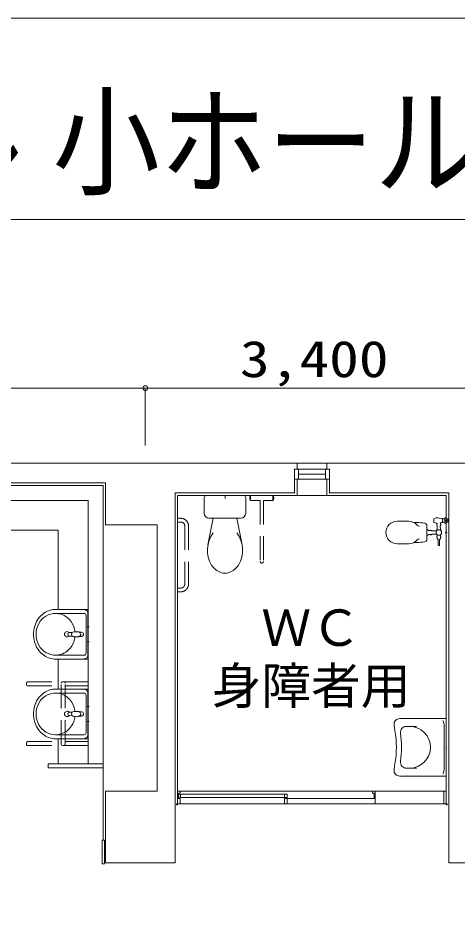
# Model space of a CAD drawing. Units: millimetres, scale not verified. Extents: x -28517 to 27483, y -20527 to 18885.
# Drawn here: x 10602 to 15024, y 9466 to 18673 of the extents above; entities that cross this region are included whole.
import ezdxf
from ezdxf.enums import TextEntityAlignment as Align

# ---------------------------------------------------------------- set-up
doc = ezdxf.new("R2010")
doc.units = ezdxf.units.MM
doc.header["$LTSCALE"] = 200
doc.linetypes.add('CHAIN1', pattern=[8, 5, -1, 1, -1])
doc.linetypes.add('DASHED1', pattern=[1.8, 1.2, -0.6])
for name, color, linetype, lineweight in [('0-0', 7, 'Continuous', 9), ('0-2', 7, 'Continuous', 9), ('0-3', 7, 'Continuous', 9), ('0-4', 4, 'CHAIN1', 9), ('0-9', 7, 'Continuous', 9), ('0-B', 4, 'Continuous', 9), ('0-E', 7, 'Continuous', 9), ('0-F', 7, 'Continuous', 9), ('F-F', 7, 'Continuous', 9)]:
    doc.layers.add(name, color=color, linetype=linetype, lineweight=lineweight)
doc.styles.add('HG創英角ｺﾞｼｯｸUB', font='')
doc.styles.add('HGｺﾞｼｯｸE', font='')
doc.styles.add('ＭＳ ゴシック', font='')
doc.styles.get('HG創英角ｺﾞｼｯｸUB').set_extended_font_data('HG創英角ｺﾞｼｯｸUB')
doc.styles.get('HGｺﾞｼｯｸE').set_extended_font_data('HGｺﾞｼｯｸE')
doc.styles.get('ＭＳ ゴシック').set_extended_font_data('MS Gothic')

msp = doc.modelspace()

# ---------------------------------------------------------------- linework, layer by layer
at = {"layer": '0-0'}
for p, q in [((13707.2, 13874), (13707.2, 14039.1)), ((7692, 13974.1), (11454.5, 13974.1)), ((11454.5, 10404.8), (11454.5, 13974.1)), ((12205.4, 13874), (12205.4, 10775.3)), ((13707.2, 13874), (14908.6, 13874)), ((14908.6, 10775.3), (14908.6, 13874))]:
    msp.add_line(p, q, dxfattribs=at)
msp.add_lwpolyline([(12205.4, 13874), (13406.8, 13874), (13406.8, 14039.1)], dxfattribs=at)
msp.add_lwpolyline([(11444.5, 10169.6), (11469.5, 10169.6), (11469.5, 10404.8), (11444.5, 10404.8)], close=True, dxfattribs=at)
at = {"layer": '0-2'}
for p, q in [((13406.8, 14199.3), (13707.2, 14199.3)), ((13381.8, 14139.3), (13381.8, 14039.1)), ((13421.8, 14139.3), (13692.1, 14139.3)), ((13421.8, 14089.2), (13692.1, 14089.2)), ((13732.2, 14039.1), (13732.2, 14139.3)), ((13692.1, 14039.1), (13421.8, 14039.1)), ((13692.1, 14039.1), (13732.2, 14039.1)), ((13406.8, 13874), (13707.2, 13874)), ((12205.4, 10900.4), (12230.4, 10900.4)), ((12215.4, 10878.4), (12215.4, 10826.3)), ((12215.4, 10878.4), (12230.4, 10878.4)), ((12215.4, 10834.3), (12215.4, 10870.4)), ((12230.4, 10900.4), (12230.4, 10878.4)), ((12230.4, 10900.4), (14167.7, 10900.4)), ((12233.4, 10870.4), (12233.4, 10834.3)), ((12233.4, 10870.4), (13306.7, 10870.4)), ((13281.7, 10870.4), (13281.7, 10834.3)), ((13306.7, 10870.4), (13306.7, 10834.3)), ((14167.7, 10900.4), (14192.8, 10900.4)), ((14167.7, 10878.4), (14167.7, 10900.4)), ((14167.7, 10878.4), (14182.7, 10878.4)), ((14182.7, 10826.3), (14182.7, 10878.4)), ((14192.8, 10900.4), (14192.8, 10770.3)), ((14192.8, 10900.4), (14883.6, 10900.4)), ((12215.4, 10826.3), (12230.4, 10826.3)), ((12230.4, 10826.3), (12230.4, 10770.3)), ((13306.7, 10834.3), (12233.4, 10834.3)), ((13306.7, 10826.3), (14167.7, 10826.3)), ((14167.7, 10826.3), (14182.7, 10826.3)), ((12230.4, 10770.3), (13281.7, 10770.3)), ((13306.7, 10770.3), (14883.6, 10770.3))]:
    msp.add_line(p, q, dxfattribs=at)
for points in [[(13381.8, 14039.1), (13421.8, 14039.1), (13421.8, 14139.3), (13381.8, 14139.3)], [(13732.2, 14139.3), (13692.1, 14139.3), (13692.1, 14039.1)], [(12230.4, 10770.3), (12205.4, 10770.3), (12205.4, 10900.4)]]:
    msp.add_lwpolyline(points, dxfattribs=at)
for points in [[(14883.6, 10900.4), (14908.6, 10900.4), (14908.6, 10770.3), (14883.6, 10770.3)], [(13281.7, 10826.3), (13306.7, 10826.3), (13306.7, 10770.3), (13281.7, 10770.3)], [(12195.4, 10760.3), (12205.4, 10760.3), (12205.4, 10770.3), (12195.4, 10770.3)], [(14908.6, 10760.3), (14918.6, 10760.3), (14918.6, 10770.3), (14908.6, 10770.3)]]:
    msp.add_lwpolyline(points, close=True, dxfattribs=at)
msp.add_arc((12233.4, 10852.4), 18, 90, 270, dxfattribs=at)
at = {"layer": '0-4'}
msp.add_line((11880, 14953.7), (11880, 14376), dxfattribs=at)
at = {"layer": '0-9'}
for p, q in [((7692, 14199.3), (13406.8, 14199.3)), ((13406.8, 14199.3), (13406.8, 14139.3)), ((13707.2, 14199.3), (13707.2, 14139.3)), ((13707.2, 14199.3), (16360.3, 14199.3)), ((13406.8, 14139.3), (13381.8, 14139.3)), ((13381.8, 14139.3), (13381.8, 13899)), ((13707.2, 14139.3), (13732.2, 14139.3)), ((7717, 13999.1), (11479.5, 13999.1)), ((11479.5, 13999.1), (11479.5, 13578.6)), ((12180.4, 13899), (12180.4, 10775.3)), ((12180.4, 13899), (13381.8, 13899)), ((14933.6, 10775.3), (14933.6, 13899)), ((12000.1, 10900.4), (11479.5, 10900.4)), ((11479.5, 10900.4), (11479.5, 10179.6)), ((12180.4, 10775.3), (12180.4, 10179.6)), ((14933.6, 10775.3), (14933.6, 10179.6)), ((11479.5, 10179.6), (12180.4, 10179.6)), ((14933.6, 10179.6), (15634.5, 10179.6))]:
    msp.add_line(p, q, dxfattribs=at)
for points in [[(13732.2, 14139.3), (13732.2, 13899), (14933.6, 13899)], [(11479.5, 13578.6), (12000.1, 13578.6), (12000.1, 10900.4)]]:
    msp.add_lwpolyline(points, dxfattribs=at)
at = {"layer": '0-B'}
for p, q in [((5872.9, 14953.7), (11880, 14953.7)), ((11880, 14953.7), (15284.1, 14953.7))]:
    msp.add_line(p, q, dxfattribs=at)
msp.add_circle((11880, 14953.7), 25, dxfattribs=at)
at = {"layer": '0-E'}
for p, q in [((12472, 13693.7), (12472, 13853.9)), ((12492.1, 13874), (12871.3, 13874)), ((12682.3, 13874), (12682.3, 13843.9)), ((12891.3, 13693.7), (12891.3, 13853.9)), ((12510.8, 13377.1), (12563.4, 13643.7)), ((12522.1, 13643.7), (12841.2, 13643.7)), ((12853.7, 13377.1), (12801.2, 13643.7)), ((11004, 13523.5), (10368.1, 13523.5)), ((11004, 13523.5), (11004, 12727.5)), ((10979, 12727.5), (11304.3, 12727.5)), ((11304.3, 12727.5), (11304.3, 12227.1)), ((10977, 12687.4), (11264.3, 12687.4)), ((11284.3, 12477.3), (11284.3, 12667.4)), ((11302.3, 12691.4), (11302.3, 12263.1)), ((11314.3, 12552.4), (11294.3, 12552.4)), ((11304.3, 12542.4), (11304.3, 12562.4)), ((11145, 12495.1), (11117, 12494.7)), ((11117, 12459.9), (11145, 12459.5)), ((11196.9, 12503.2), (11159.6, 12501.2)), ((11196.8, 12451.4), (11159.6, 12453.4)), ((11238.7, 12499.7), (11214.3, 12499.7)), ((11214.3, 12454.9), (11240.1, 12454.9)), ((11284.3, 12477.3), (11284.3, 12287.2)), ((11314.3, 12402.2), (11294.3, 12402.2)), ((11304.3, 12412.5), (11304.3, 12429.7)), ((11304.3, 12391.9), (11304.3, 12412.5)), ((11304.3, 12392.2), (11304.3, 12412.2)), ((11304.3, 12374.8), (11304.3, 12391.9)), ((10977, 12267.1), (11264.3, 12267.1)), ((10979, 12227.1), (11304.3, 12227.1)), ((11004, 11926.5), (11004, 12227.1)), ((10682.8, 11974.2), (10682.8, 11984.2)), ((11058.7, 11999.3), (11048.7, 11999.3)), ((10977, 11886.5), (11264.3, 11886.5)), ((10979, 11926.5), (11304.3, 11926.5)), ((11302.3, 11890.5), (11302.3, 11462.2)), ((11304.3, 11926.5), (11304.3, 11426.1)), ((11284.3, 11676.3), (11284.3, 11866.5)), ((11145, 11694.2), (11117, 11693.8)), ((11196.9, 11702.3), (11159.6, 11700.3)), ((11238.7, 11698.8), (11214.3, 11698.8)), ((11314.3, 11751.4), (11294.3, 11751.4)), ((11304.3, 11741.4), (11304.3, 11761.4)), ((11117, 11658.9), (11145, 11658.5)), ((11196.8, 11650.4), (11159.6, 11652.4)), ((11214.3, 11653.9), (11240.1, 11653.9)), ((11284.3, 11676.3), (11284.3, 11486.2)), ((11304.3, 11611.6), (11304.3, 11628.8)), ((11304.3, 11590.9), (11304.3, 11611.6)), ((11304.3, 11591.2), (11304.3, 11611.3)), ((14908.6, 11631.2), (14457.5, 11631.2)), ((14908.6, 11050.5), (14908.6, 11631.2)), ((11314.3, 11601.2), (11294.3, 11601.2)), ((11304.3, 11573.8), (11304.3, 11590.9)), ((14489.1, 11551.1), (14608, 11551.1)), ((14888.6, 11131.9), (14888.6, 11549.7)), ((10977, 11466.2), (11264.3, 11466.2)), ((10979, 11426.1), (11304.3, 11426.1)), ((11004, 11175.7), (11004, 11426.1)), ((11058.7, 11357.8), (11048.7, 11357.8)), ((10903.8, 11135.7), (10903.8, 11175.7)), ((10903.8, 11175.7), (11454.5, 11175.7)), ((10903.8, 11135.7), (11454.5, 11135.7)), ((14908.6, 11050.5), (14457, 11050.5)), ((14489, 11130.6), (14607.7, 11130.6))]:
    msp.add_line(p, q, dxfattribs=at)
at = {"layer": '0-E', "linetype": 'DASHED1'}
for p, q in [((12939.5, 13870.9), (12939.5, 13826.1)), ((12941.1, 13873.9), (13162.4, 13874)), ((13034.7, 13823), (12941.1, 13823)), ((13034.7, 13823), (13034.7, 13210.7)), ((13068.8, 13823.1), (13068.8, 13210.7)), ((13068.8, 13823.1), (13162.5, 13823)), ((13164, 13826.1), (13164, 13870.9)), ((12238.4, 13643.7), (12205.4, 13643.7)), ((12238.4, 13605.6), (12205.4, 13605.6)), ((12276.5, 13567.6), (12276.5, 12980.9)), ((12314.5, 13567.6), (12314.5, 12980.9)), ((12238.4, 12942.8), (12205.4, 12942.9)), ((12238.4, 12904.8), (12205.4, 12904.8)), ((10697.9, 11999.3), (11304.3, 11999.3)), ((11033.7, 11372.8), (11033.7, 11984.2)), ((11073.8, 11372.8), (11073.8, 11984.2)), ((10697.9, 11959.2), (11033.7, 11959.2)), ((11073.8, 11959.2), (11304.3, 11959.2)), ((10682.8, 11372.8), (10682.8, 11382.8)), ((10697.8, 11397.8), (11033.7, 11397.8)), ((10697.8, 11357.8), (11304.3, 11357.8)), ((11073.8, 11397.8), (11304.3, 11397.8))]:
    msp.add_line(p, q, dxfattribs=at)
at = {"layer": '0-E'}
msp.add_lwpolyline([(11304.3, 11175.7), (11304.3, 13823.9), (8015.4, 13823.9)], dxfattribs=at)
for centre in [(11304.3, 12477.3), (11304.3, 11676.3), (14908.6, 11340.8)]:
    msp.add_circle(centre, 2, dxfattribs=at)
for centre, radius, start, end in [((12492.1, 13853.9), 18.8, 90, 180), ((12871.3, 13853.9), 18.8, 0, 90), ((12522.1, 13693.7), 48.8, 180, 270), ((12841.2, 13693.7), 48.8, 270, 0), ((12802.4, 13323.3), 296.6, 143.81, 210.44), ((12562.1, 13323.3), 296.6, 329.56001, 36.19002), ((12706.1, 13277), 190.2, 213.33, 249.67999), ((12658.5, 13277), 190.2, 290.32001, 326.67), ((12682.3, 13228.2), 136.4, 251.86, 288.14), ((10979, 12522.2), 205.1, 90, 124.14), ((11272.3, 12691.4), 29.9, 0, 90), ((11024.1, 12477.3), 270.2, 147.68999, 180), ((10982.3, 12488), 200.1, 105.53999, 165.53999), ((10998.6, 12493.3), 240.2, 124.13998, 147.68997), ((10977, 12507.2), 180.1, 71.59999, 105.53999), ((10979, 12437.3), 250.2, 88.78999, 90), ((10970.6, 12488.3), 200.1, 33.43999, 71.59999), ((11264.3, 12667.4), 19.9, 0, 90), ((11024.1, 12477.3), 243.2, 165.53999, 194.45), ((10954, 12477.3), 220.2, 6.42, 33.43999), ((11024.1, 12477.3), 270.2, 180, 212.29999), ((11094.1, 12477.3), 27, 39.93999, 320.03999), ((11117.2, 12477.3), 17.4, 90.73999, 269.25), ((11160.9, 12477.3), 23.9, 131.73999, 228.25), ((10954, 12477.3), 220.2, 326.54999, 353.56999), ((11160.9, 12477.3), 23.9, 93.2, 131.73999), ((11160.9, 12477.3), 23.9, 228.25, 266.78999), ((11198.4, 12480.9), 29.6, 266.84, 278.64), ((11198.5, 12475.5), 27.8, 69.87, 93.14999), ((11198.8, 12478.3), 27, 278.64, 290.32999), ((11205, 12479.1), 22.6, 65.7, 82.31), ((11205.4, 12473.2), 20.3, 277.75, 284.62), ((11204.6, 12476.3), 23.5, 284.62, 294.18999), ((11204.6, 12476.3), 23.5, 294.18999, 302.78), ((11205, 12479.1), 22.6, 56.46999, 65.7), ((11208.9, 12476), 21.1, 294.20999, 310.31), ((11207.5, 12477.2), 23.1, 343.76999, 63.95), ((11208.3, 12476.8), 22.2, 310.31, 326.51999), ((11207.7, 12477.1), 22.8, 326.51999, 343.76999), ((11234.8, 12477.2), 22.9, 14.60999, 80.18999), ((11234.8, 12477.2), 22.9, 283.26999, 346.62), ((11245, 12477.3), 13.3, 335.93164, 25.29832), ((10982.3, 12466.6), 200.1, 194.45, 254.45), ((10970.6, 12466.3), 200.1, 288.39, 326.54999), ((10998.6, 12461.3), 240.2, 212.29999, 235.84999), ((10979, 12432.3), 205.1, 235.84999, 270), ((10977, 12447.4), 180.1, 254.45, 288.39), ((11264.3, 12287.2), 19.9, 270, 0), ((11272.3, 12263.1), 29.9, 270, 0), ((10982.3, 11687.1), 200.1, 105.53999, 165.53999), ((10998.6, 11692.4), 240.2, 124.13998, 147.68997), ((10979, 11721.3), 205.1, 90, 124.14), ((10977, 11706.3), 180.1, 71.59999, 105.53999), ((10979, 11636.4), 250.2, 88.78999, 90), ((11264.3, 11866.5), 19.9, 0, 90), ((11272.3, 11890.5), 29.9, 0, 90), ((11024.1, 11676.3), 270.2, 147.68999, 180), ((10970.6, 11687.3), 200.1, 33.43999, 71.59999), ((10954, 11676.3), 220.2, 6.42, 33.43999), ((11024.1, 11676.3), 243.2, 165.53999, 194.45), ((11094.1, 11676.3), 27, 39.93999, 320.03999), ((11117.2, 11676.3), 17.4, 90.73999, 269.25), ((11160.9, 11676.3), 23.9, 131.73999, 228.25), ((11160.9, 11676.3), 23.9, 93.2, 131.73999), ((11198.5, 11674.5), 27.8, 69.87, 93.14999), ((11205, 11678.1), 22.6, 65.7, 82.31), ((11205, 11678.1), 22.6, 56.46999, 65.7), ((11207.5, 11676.2), 23.1, 343.76999, 63.95), ((11234.8, 11676.2), 22.9, 14.60999, 80.18999), ((11024.1, 11676.3), 270.2, 180, 212.29999), ((10982.3, 11665.6), 200.1, 194.45, 254.45), ((10954, 11676.3), 220.2, 326.54999, 353.56999), ((11160.9, 11676.3), 23.9, 228.25, 266.78999), ((11198.4, 11679.9), 29.6, 266.84, 278.64), ((11198.8, 11677.3), 27, 278.64, 290.32999), ((11205.4, 11672.2), 20.3, 277.75, 284.62), ((11204.6, 11675.3), 23.5, 284.62, 294.18999), ((11204.6, 11675.3), 23.5, 294.18999, 302.78), ((11208.9, 11675), 21.1, 294.20999, 310.31), ((11208.3, 11675.8), 22.2, 310.31, 326.51999), ((11207.7, 11676.1), 22.8, 326.51999, 343.76999), ((11234.8, 11676.2), 22.9, 283.26999, 346.62), ((11245, 11676.3), 13.3, 335.93164, 25.29832), ((14438, 11574.1), 55.1, 101.77745, 183.95766), ((14457.5, 11481), 150.2, 90.00005, 101.77798), ((14738.4, 11549.7), 150.2, 0.00005, 24.14212), ((10998.6, 11660.3), 240.2, 212.29999, 235.84999), ((10970.6, 11665.3), 200.1, 288.39, 326.54999), ((14882.5, 11604.9), 500.6, 183.95792, 190.85754), ((13505.9, 11340.8), 901.1, 349.14185, 10.8576), ((14507.9, 11491), 60.1, 90.00005, 188.52356), ((14539.2, 11340.8), 210.2, 270.00005, 90.00005), ((10979, 11631.4), 205.1, 235.84999, 270), ((10977, 11646.4), 180.1, 254.45, 288.39), ((11264.3, 11486.2), 19.9, 270, 0), ((11272.3, 11462.2), 29.9, 270, 0), ((13505.9, 11340.8), 953.1, 351.47612, 8.52406), ((11048.7, 11372.8), 15, 179.99965, 269.99948), ((11058.7, 11372.8), 15, 269.99948, 359.99965), ((14882.5, 11076.8), 500.6, 169.14249, 176.04237), ((14507.9, 11190.7), 60.1, 171.47563, 269.6859), ((14438, 11107.6), 55.1, 176.0479, 258.2227), ((14457.4, 11200.7), 150.2, 258.22278, 269.84041), ((14738.4, 11131.9), 150.2, 335.85767, 0.00005)]:
    msp.add_arc(centre, radius, start, end, dxfattribs=at)
at = {"layer": '0-E', "linetype": 'DASHED1'}
for centre, radius, start, end in [((12976.6, 13848.5), 45, 167.27991, 192.71069), ((12976.6, 13848.5), 45, 147.76434, 167.1557), ((12976.6, 13848.5), 45, 192.83488, 212.22626), ((12941.1, 13870.9), 3, 90, 147.76909), ((12941.1, 13826.1), 3, 212.23097, 270), ((13162.4, 13826.1), 3, 270, 327.76909), ((13162.5, 13870.9), 3, 32.23097, 90), ((13126.8, 13848.5), 45, 12.83488, 32.22626), ((13126.8, 13848.5), 45, 327.76434, 347.1557), ((13126.8, 13848.5), 45, 347.28625, 12.70435), ((12238.4, 13567.6), 76.1, 0.00006, 90.00026), ((12238.4, 13567.6), 38, 0.00006, 90.00026), ((13051.8, 13210.7), 17, 180.01669, 0.01669), ((12238.4, 12980.9), 76.1, 270.00041, 0.00006), ((12238.4, 12980.9), 38, 270.00041, 0.00006), ((10697.9, 11984.2), 15, 89.99948, 179.9971), ((10697.9, 11974.2), 15, 179.9971, 269.99948), ((11048.7, 11984.2), 15, 89.99948, 179.99965), ((11058.7, 11984.2), 15, 359.99965, 89.99948), ((10697.8, 11382.8), 15, 89.99948, 179.9971), ((10697.8, 11372.8), 15, 179.9971, 269.99948)]:
    msp.add_arc(centre, radius, start, end, dxfattribs=at)
at = {"layer": '0-F'}
for p, q in [((14782.9, 13612.5), (14782.9, 13629.9)), ((14835.9, 13646.6), (14855.9, 13641.6)), ((14859.7, 13642.2), (14871.6, 13642.2)), ((14892.6, 13637.5), (14871.6, 13637.5)), ((14892.6, 13641.2), (14892.6, 13601.2)), ((14915.7, 13614.1), (14901.5, 13628.3)), ((14915.7, 13628.3), (14901.5, 13614.1)), ((14905.6, 13654.2), (14908.6, 13654.2)), ((14908.6, 13637.5), (14924.7, 13637.5)), ((14924.7, 13637.5), (14924.7, 13604.9)), ((14531.6, 13613.7), (14413.5, 13613.7)), ((14613.7, 13601.2), (14583.2, 13601.2)), ((14713.4, 13570.2), (14713.4, 13431.8)), ((14814, 13583.1), (14814, 13572.5)), ((14814, 13572.5), (14818.5, 13571.8)), ((14815.5, 13589.7), (14815.5, 13583.8)), ((14816, 13543.5), (14816, 13551.1)), ((14818.5, 13551.1), (14816, 13551.1)), ((14818.5, 13571.8), (14818.5, 13551.1)), ((14853, 13572.5), (14848.5, 13571.8)), ((14848.5, 13571.8), (14848.5, 13551.1)), ((14848.5, 13551.1), (14851, 13551.1)), ((14851, 13543.5), (14851, 13551.1)), ((14851.5, 13595.7), (14851.5, 13583.8)), ((14851.5, 13583.8), (14853, 13583.1)), ((14853, 13583.1), (14853, 13572.5)), ((14892.6, 13604.9), (14871.6, 13604.9)), ((14908.6, 13604.9), (14924.7, 13604.9)), ((14713.4, 13532.1), (14719.2, 13532.1)), ((14713.4, 13470), (14719.2, 13470)), ((14719.2, 13527.6), (14719.2, 13532.1)), ((14719.2, 13527.6), (14726.7, 13527.6)), ((14719.2, 13474.5), (14726.7, 13474.5)), ((14719.2, 13474.5), (14719.2, 13470)), ((14726.7, 13523.6), (14726.7, 13527.6)), ((14726.7, 13523.6), (14731.4, 13523.6)), ((14726.7, 13478.5), (14731.4, 13478.5)), ((14726.7, 13478.5), (14726.7, 13474.5)), ((14731.4, 13520.1), (14731.4, 13523.6)), ((14747.9, 13520.1), (14731.4, 13520.1)), ((14747.9, 13482), (14731.4, 13482)), ((14731.4, 13482), (14731.4, 13478.5)), ((14759.9, 13516.9), (14759.9, 13520.9)), ((14809.3, 13516.9), (14759.9, 13516.9)), ((14809.2, 13485.1), (14759.9, 13485.1)), ((14759.9, 13485.1), (14759.9, 13481.2)), ((14815.5, 13463.4), (14815.5, 13479.6)), ((14816.5, 13435), (14816.5, 13452.7)), ((14850.5, 13435), (14850.5, 13452.7)), ((14851.5, 13463.4), (14851.5, 13479.6)), ((14915.7, 13494), (14901.5, 13508.1)), ((14915.7, 13508.1), (14901.5, 13494)), ((14531.6, 13388.4), (14413.5, 13388.4)), ((14613.7, 13400.9), (14583.2, 13400.9)), ((14828.1, 13435), (14816.5, 13435)), ((14825.5, 13370.7), (14828.1, 13435)), ((14825.5, 13370.7), (14833.5, 13370.7)), ((14841.5, 13370.7), (14833.5, 13370.7)), ((14841.5, 13370.7), (14838.9, 13435)), ((14850.5, 13435), (14838.9, 13435))]:
    msp.add_line(p, q, dxfattribs=at)
msp.add_lwpolyline([(14859.7, 13600.2), (14871.6, 13600.2), (14871.6, 13642.2)], dxfattribs=at)
msp.add_circle((14833.5, 13501), 28, dxfattribs=at)
for centre, radius, start, end in [((14852.4, 13620.8), 70.1, 162.62766, 172.53613), ((14827.1, 13529), 120.1, 99.41704, 110.25023), ((14827.3, 13528.6), 120.1, 95.74402, 99.47801), ((14821.2, 13588.4), 60.1, 75.92859, 95.74402), ((14857.1, 13646.5), 5.01, 255.92822, 301.41132), ((14905.6, 13641.2), 13, 90, 180), ((14413.5, 13501), 112.6, 90, 270), ((14531.6, 13501), 112.6, 40.73999, 90), ((14613.7, 13100.6), 500.6, 80.97699, 90), ((14639.7, 13594.1), 30, 220.73999, 270), ((14688.3, 13570.2), 25, 0, 80.976), ((14852.4, 13621.6), 70.1, 187.46385, 197.37233), ((14827.1, 13713.4), 120.1, 249.74976, 260.58295), ((14827.3, 13713.8), 120.1, 260.52197, 262.29443), ((14755.9, 13543.5), 60.1, 332.35123, 0), ((14810.5, 13589.7), 5.01, 0, 82.29443), ((14911.1, 13543.5), 60.1, 180, 207.64876), ((14856.5, 13595.7), 5.01, 104.07068, 180), ((14857.1, 13595.9), 5.01, 58.58865, 104.07092), ((14905.6, 13601.2), 13, 180, 270), ((14753.9, 13515.6), 8.01, 41.40999, 138.59), ((14753.9, 13486.5), 8.01, 221.40999, 318.59), ((14818.7, 13458.1), 6.65, 126.2957, 233.70972), ((14848.3, 13458.1), 6.65, 306.29027, 53.70428), ((14531.6, 13501), 112.6, 270, 319.25999), ((14613.7, 13901.5), 500.6, 270, 279.02299), ((14639.7, 13407.9), 30, 90, 139.25999), ((14688.3, 13431.8), 25, 279.02399, 0)]:
    msp.add_arc(centre, radius, start, end, dxfattribs=at)
at = {"layer": 'F-F'}
msp.add_line((4085.7, 16649.7), (27179.2, 16649.7), dxfattribs=at)
msp.add_lwpolyline([(27482.9, 18673.3), (-28517.1, 18673.3), (-28517.1, -20526.7)], dxfattribs=at)

# ---------------------------------------------------------------- texts
at = {"layer": '0-3', "style": 'HGｺﾞｼｯｸE'}
for s, p in [('ＷＣ', (13048.2, 12250.6)), ('身障者用', (12548.2, 11666.4))]:
    msp.add_text(s, height=366.6, dxfattribs=at).set_placement(p, align=Align.BOTTOM_LEFT)
at = {"layer": '0-B', "style": 'ＭＳ ゴシック', "width": 1.2}
msp.add_text('3,400', height=366.6, dxfattribs=at).set_placement((12832, 14953.7), align=Align.BOTTOM_LEFT)
at = {"layer": 'F-F', "style": 'HG創英角ｺﾞｼｯｸUB', "width": 0.9}
msp.add_text('てだこホール 小ホール', height=879.8, dxfattribs=at).set_placement((4172, 16725.6), align=Align.BOTTOM_LEFT)

doc.saveas('drawing.dxf')
